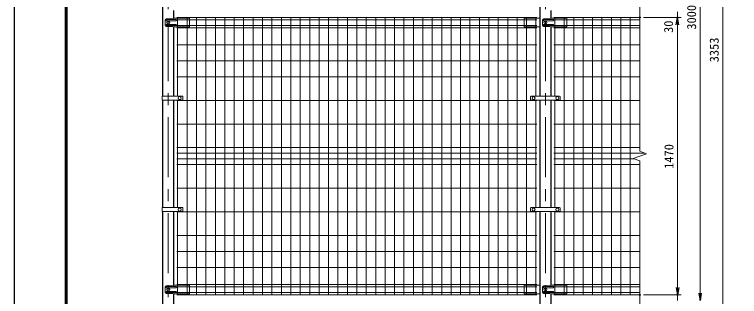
# Model space of a CAD drawing. Units: millimetres, scale not verified. Extents: x -4200 to 4200, y -2970 to 2970.
# Drawn here: x -4200 to -356, y -984 to 509 of the extents above; entities that cross this region are included whole.
import ezdxf
from ezdxf.enums import TextEntityAlignment as Align

# ---------------------------------------------------------------- set-up
doc = ezdxf.new("R2010")
doc.units = ezdxf.units.MM
doc.header["$LTSCALE"] = 10
doc.header["$PDMODE"] = 32
doc.header["$PDSIZE"] = 5
doc.linetypes.add('USER1', pattern=[50.8, 31.75, -6.35, 6.35, -6.35])
for name, color, linetype, lineweight in [('0-3_D-STR1', 1, 'Continuous', 25), ('0-4_D-BMK', 2, 'USER1', 13), ('0-5_D-STR-DIM', 7, 'Continuous', 13), ('0-8_D-STR3', 3, 'Continuous', 13), ('0-D_D-STR2', 7, 'Continuous', 13), ('0-E_D-TTL', 7, 'Continuous', 25)]:
    doc.layers.add(name, color=color, linetype=linetype, lineweight=lineweight)
doc.layers.add('0-6_0', color=7, linetype='Continuous')
doc.layers.add('0-7_Defpoints', color=7, linetype='Continuous')
doc.styles.add('ＭＳ ゴシック', font='')
doc.styles.get('ＭＳ ゴシック').set_extended_font_data('MS Gothic')

# ---------------------------------------------------------------- blocks, each defined once
blk = doc.blocks.new('_Open')
at = {"layer": '0-6_0'}
blk.add_line((-10, 1.667), (0, 0), dxfattribs=at)
blk.add_lwpolyline([(-10, -1.667), (0, 0), (-10, 0)], dxfattribs=at)

msp = doc.modelspace()

# ---------------------------------------------------------------- linework, layer by layer
at = {"layer": '0-3_D-STR1'}
for p, q in [((-3415.22, 965.73), (-3415.22, 76.73)), ((-1415.22, 966.23), (-1415.22, 76.23)), ((-3354.72, 489.06), (-3354.72, 530.16)), ((-1354.72, 489.06), (-1354.72, 530.59)), ((-3354.72, 76.73), (-3354.72, 444.59)), ((-1354.72, 76.23), (-1354.72, 444.59)), ((-3415.22, 55.73), (-3415.22, -513.27)), ((-3354.72, -513.27), (-3354.72, 55.73)), ((-1415.22, 56.23), (-1415.22, -513.77)), ((-1354.72, -513.77), (-1354.72, 56.23)), ((-3415.22, -534.27), (-3415.22, -1356.02)), ((-3354.72, -924.94), (-3354.72, -534.27)), ((-1415.22, -533.77), (-1415.22, -1356.02)), ((-1354.72, -924.94), (-1354.72, -533.77)), ((-3354.72, -1356.02), (-3354.72, -969.41)), ((-1354.72, -1356.02), (-1354.72, -969.41))]:
    msp.add_line(p, q, dxfattribs=at)
at = {"layer": '0-4_D-BMK'}
for p, q in [((-3384.97, -1368.02), (-3384.97, 2008.98)), ((-1384.97, -1368.02), (-1384.97, 2008.98))]:
    msp.add_line(p, q, dxfattribs=at)
at = {"layer": '0-5_D-STR-DIM'}
for p, q in [((-564.97, -966.02), (-564.97, 1953.98)), ((-444.97, -1316.02), (-444.97, 1956.98)), ((-884.97, 400.98), (-884.97, 1233.33)), ((-884.97, -215.37), (-884.97, 556.98)), ((-684.97, 493.98), (-684.97, 523.98)), ((-864.97, 493.98), (-664.97, 493.98)), ((-864.97, 493.98), (-664.97, 493.98)), ((-684.97, -936.02), (-684.97, 453.98)), ((-684.97, 453.98), (-684.97, 413.98)), ((-920.21, -253.85), (-849.74, -228.19)), ((-849.74, -228.19), (-884.97, -215.37)), ((-884.97, -266.67), (-920.21, -253.85)), ((-884.97, -1099.02), (-884.97, -266.67)), ((-684.97, -936.02), (-684.97, -896.02)), ((-864.97, -976.02), (-664.97, -976.02)), ((-864.97, -976.02), (-664.97, -976.02)), ((-684.97, -1006.02), (-684.97, -976.02))]:
    msp.add_line(p, q, dxfattribs=at)
at = {"layer": '0-7_Defpoints'}
for p in [(-884.97, 493.98), (-684.97, 493.98), (-884.97, -976.02), (-884.97, -976.02), (-684.97, -976.02)]:
    msp.add_point(p, dxfattribs=at)
at = {"layer": '0-8_D-STR3'}
for p, q in [((-3400.46, 480.98), (-3400.46, 450.98)), ((-3360.99, 485.98), (-3395.46, 485.98)), ((-3344.39, 481.98), (-3393.39, 481.98)), ((-3344.39, 481.98), (-3393.39, 481.98)), ((-3344.39, 475.98), (-3393.39, 475.98)), ((-3344.39, 475.98), (-3393.39, 475.98)), ((-3352.85, 489.98), (-3360.99, 485.98)), ((-3352.85, 489.98), (-3360.99, 485.98)), ((-3276.97, 489.98), (-3352.85, 489.98)), ((-3276.97, 489.98), (-3271.97, 488.98)), ((-3271.97, 488.98), (-3271.97, 445.16)), ((-1492.97, 489.98), (-1497.97, 488.98)), ((-1497.97, 488.98), (-1497.97, 445.16)), ((-1492.97, 489.98), (-1417.1, 489.98)), ((-1417.1, 489.98), (-1415.22, 489.06)), ((-1400.46, 480.98), (-1400.46, 450.98)), ((-1360.99, 485.98), (-1395.46, 485.98)), ((-1344.39, 481.98), (-1393.39, 481.98)), ((-1344.39, 475.98), (-1393.39, 475.98)), ((-1352.85, 489.98), (-1360.99, 485.98)), ((-1352.85, 489.98), (-1360.99, 485.98)), ((-1276.97, 489.98), (-1352.85, 489.98)), ((-1276.97, 489.98), (-1271.97, 488.98)), ((-1271.97, 488.98), (-1271.97, 445.16)), ((-3360.99, 445.98), (-3395.46, 445.98)), ((-3344.39, 455.98), (-3393.39, 455.98)), ((-3344.39, 455.98), (-3393.39, 455.98)), ((-3344.39, 449.98), (-3393.39, 449.98)), ((-3344.39, 449.98), (-3393.39, 449.98)), ((-3360.99, 445.98), (-3352.77, 444.16)), ((-3360.99, 445.98), (-3352.77, 444.16)), ((-3360.99, 445.98), (-3352.77, 444.16)), ((-3352.77, 444.16), (-3272.97, 444.16)), ((-1417.18, 444.16), (-1496.97, 444.16)), ((-1415.22, 444.58), (-1417.18, 444.16)), ((-1360.99, 445.98), (-1395.46, 445.98)), ((-1344.39, 455.98), (-1393.39, 455.98)), ((-1344.39, 449.98), (-1393.39, 449.98)), ((-1360.99, 445.98), (-1352.77, 444.16)), ((-1360.99, 445.98), (-1352.77, 444.16)), ((-1360.99, 445.98), (-1352.77, 444.16)), ((-1352.77, 444.16), (-1272.97, 444.16)), ((-3417.52, 76.73), (-3309.97, 76.73)), ((-3417.52, 76.73), (-3417.52, 55.73)), ((-3417.52, 55.73), (-3309.97, 55.73)), ((-3307.97, 74.73), (-3307.97, 57.73)), ((-1463.47, 73.23), (-1463.47, 59.23)), ((-1460.47, 76.23), (-1309.47, 76.23)), ((-1460.47, 56.23), (-1309.47, 56.23)), ((-1306.47, 73.23), (-1306.47, 59.23)), ((-3417.52, -513.27), (-3309.97, -513.27)), ((-3417.52, -513.27), (-3417.52, -534.27)), ((-3417.52, -534.27), (-3309.97, -534.27)), ((-3307.97, -515.27), (-3307.97, -532.27)), ((-1463.47, -516.77), (-1463.47, -530.77)), ((-1460.47, -513.77), (-1309.47, -513.77)), ((-1460.47, -533.77), (-1309.47, -533.77)), ((-1306.47, -516.77), (-1306.47, -530.77)), ((-3400.46, -933.02), (-3400.46, -963.02)), ((-3360.99, -928.02), (-3395.46, -928.02)), ((-3344.39, -932.02), (-3393.39, -932.02)), ((-3344.39, -932.02), (-3393.39, -932.02)), ((-3344.39, -938.02), (-3393.39, -938.02)), ((-3344.39, -938.02), (-3393.39, -938.02)), ((-3344.39, -958.02), (-3393.39, -958.02)), ((-3344.39, -958.02), (-3393.39, -958.02)), ((-3352.85, -924.02), (-3360.99, -928.02)), ((-3352.85, -924.02), (-3360.99, -928.02)), ((-3276.97, -924.02), (-3352.85, -924.02)), ((-3276.97, -924.02), (-3271.97, -925.02)), ((-3271.97, -925.02), (-3271.97, -968.84)), ((-1492.97, -924.02), (-1497.97, -925.02)), ((-1497.97, -925.02), (-1497.97, -968.84)), ((-1492.97, -924.02), (-1417.1, -924.02)), ((-1417.1, -924.02), (-1415.22, -924.94)), ((-1400.46, -933.02), (-1400.46, -963.02)), ((-1360.99, -928.02), (-1395.46, -928.02)), ((-1344.39, -932.02), (-1393.39, -932.02)), ((-1344.39, -932.02), (-1393.39, -932.02)), ((-1344.39, -938.02), (-1393.39, -938.02)), ((-1344.39, -938.02), (-1393.39, -938.02)), ((-1344.39, -958.02), (-1393.39, -958.02)), ((-1344.39, -958.02), (-1393.39, -958.02)), ((-1352.85, -924.02), (-1360.99, -928.02)), ((-1352.85, -924.02), (-1360.99, -928.02)), ((-1276.97, -924.02), (-1352.85, -924.02)), ((-1276.97, -924.02), (-1271.97, -925.02)), ((-1271.97, -925.02), (-1271.97, -968.84)), ((-3360.99, -968.02), (-3395.46, -968.02)), ((-3344.39, -964.02), (-3393.39, -964.02)), ((-3344.39, -964.02), (-3393.39, -964.02)), ((-3360.99, -968.02), (-3352.77, -969.84)), ((-3360.99, -968.02), (-3352.77, -969.84)), ((-3360.99, -968.02), (-3352.77, -969.84)), ((-3352.77, -969.84), (-3272.97, -969.84)), ((-1417.18, -969.84), (-1496.97, -969.84)), ((-1415.22, -969.42), (-1417.18, -969.84)), ((-1360.99, -968.02), (-1395.46, -968.02)), ((-1344.39, -964.02), (-1393.39, -964.02)), ((-1344.39, -964.02), (-1393.39, -964.02)), ((-1360.99, -968.02), (-1352.77, -969.84)), ((-1360.99, -968.02), (-1352.77, -969.84)), ((-1360.99, -968.02), (-1352.77, -969.84)), ((-1352.77, -969.84), (-1272.97, -969.84))]:
    msp.add_line(p, q, dxfattribs=at)
for centre in [(-3384.97, 465.98), (-1384.97, 465.98), (-1384.97, 465.98), (-3323.97, 66.23), (-1447.97, 66.23), (-1321.97, 66.23), (-3323.97, -523.77), (-1447.97, -523.77), (-1321.97, -523.77), (-3384.97, -948.02), (-1384.97, -948.02)]:
    msp.add_circle(centre, 8, dxfattribs=at)
for centre, radius, start, end in [((-3395.46, 480.98), 5, 90, 180), ((-3393.39, 478.98), 3, 90, 270), ((-3344.39, 478.98), 3, 270, 90), ((-1395.46, 480.98), 5, 90, 180), ((-1393.39, 478.98), 3, 90, 270), ((-1344.39, 478.98), 3, 270, 90), ((-3395.46, 450.98), 5, 180, 270), ((-3393.39, 452.98), 3, 90, 270), ((-3344.39, 452.98), 3, 270, 90), ((-3272.97, 445.16), 1, 270, 0), ((-1496.97, 445.16), 1, 180, 270), ((-1395.46, 450.98), 5, 180, 270), ((-1393.39, 452.98), 3, 90, 270), ((-1344.39, 452.98), 3, 270, 90), ((-1272.97, 445.16), 1, 270, 0), ((-3309.97, 74.73), 2, 0, 90), ((-3309.97, 57.73), 2, 270, 0), ((-1460.47, 73.23), 3, 90, 180), ((-1460.47, 59.23), 3, 180, 270), ((-1309.47, 73.23), 3, 0, 90), ((-1309.47, 59.23), 3, 270, 0), ((-3309.97, -515.27), 2, 0, 90), ((-3309.97, -532.27), 2, 270, 0), ((-1460.47, -516.77), 3, 90, 180), ((-1460.47, -530.77), 3, 180, 270), ((-1309.47, -516.77), 3, 0, 90), ((-1309.47, -530.77), 3, 270, 0), ((-3395.46, -933.02), 5, 90, 180), ((-3393.39, -935.02), 3, 90, 270), ((-3393.39, -961.02), 3, 90, 270), ((-3344.39, -935.02), 3, 270, 90), ((-3344.39, -961.02), 3, 270, 90), ((-1395.46, -933.02), 5, 90, 180), ((-1393.39, -935.02), 3, 90, 270), ((-1393.39, -961.02), 3, 90, 270), ((-1344.39, -935.02), 3, 270, 90), ((-1344.39, -935.02), 3, 270, 90), ((-1344.39, -961.02), 3, 270, 90), ((-1344.39, -961.02), 3, 270, 90), ((-3395.46, -963.02), 5, 180, 270), ((-3272.97, -968.84), 1, 270, 0), ((-1496.97, -968.84), 1, 180, 270), ((-1395.46, -963.02), 5, 180, 270), ((-1272.97, -968.84), 1, 270, 0)]:
    msp.add_arc(centre, radius, start, end, dxfattribs=at)
at = {"layer": '0-D_D-STR2'}
for p, q in [((-1429.97, 493.98), (-3339.97, 493.98)), ((-1429.97, 480.88), (-3339.97, 480.88)), ((-3334.97, 76.73), (-3334.97, 493.98)), ((-3284.97, -976.02), (-3284.97, 493.98)), ((-3234.97, -976.02), (-3234.97, 493.98)), ((-3184.97, -976.02), (-3184.97, 493.98)), ((-3134.97, -976.02), (-3134.97, 493.98)), ((-3084.97, -976.02), (-3084.97, 493.98)), ((-3034.97, -976.02), (-3034.97, 493.98)), ((-2984.97, -976.02), (-2984.97, 493.98)), ((-2934.97, -976.02), (-2934.97, 493.98)), ((-2884.97, -976.02), (-2884.97, 493.98)), ((-2834.97, -976.02), (-2834.97, 493.98)), ((-2784.97, -976.02), (-2784.97, 493.98)), ((-2734.97, -976.02), (-2734.97, 493.98)), ((-2684.97, -976.02), (-2684.97, 493.98)), ((-2634.97, -976.02), (-2634.97, 493.98)), ((-2584.97, -976.02), (-2584.97, 493.98)), ((-2534.97, -976.02), (-2534.97, 493.98)), ((-2484.97, -976.02), (-2484.97, 493.98)), ((-2434.97, -976.02), (-2434.97, 493.98)), ((-2384.97, -976.02), (-2384.97, 493.98)), ((-2334.97, -976.02), (-2334.97, 493.98)), ((-2284.97, -976.02), (-2284.97, 493.98)), ((-2234.97, -976.02), (-2234.97, 493.98)), ((-2184.97, -976.02), (-2184.97, 493.98)), ((-2134.97, -976.02), (-2134.97, 493.98)), ((-2084.97, -976.02), (-2084.97, 493.98)), ((-2034.97, -976.02), (-2034.97, 493.98)), ((-1984.97, -976.02), (-1984.97, 493.98)), ((-1934.97, -976.02), (-1934.97, 493.98)), ((-1884.97, -976.02), (-1884.97, 493.98)), ((-1834.97, -976.02), (-1834.97, 493.98)), ((-1784.97, -976.02), (-1784.97, 493.98)), ((-1734.97, -976.02), (-1734.97, 493.98)), ((-1684.97, -976.02), (-1684.97, 493.98)), ((-1634.97, -976.02), (-1634.97, 493.98)), ((-1584.97, -976.02), (-1584.97, 493.98)), ((-1534.97, -976.02), (-1534.97, 493.98)), ((-1484.97, -976.02), (-1484.97, 493.98)), ((-1434.97, 76.23), (-1434.97, 493.98)), ((-1339.97, 493.98), (-884.97, 493.98)), ((-1339.97, 480.88), (-884.97, 480.88)), ((-1334.97, 76.23), (-1334.97, 493.98)), ((-1284.97, -976.02), (-1284.97, 493.98)), ((-1234.97, -976.02), (-1234.97, 493.98)), ((-1184.97, -976.02), (-1184.97, 493.98)), ((-1134.97, -976.02), (-1134.97, 493.98)), ((-1084.97, -976.02), (-1084.97, 493.98)), ((-1034.97, -976.02), (-1034.97, 493.98)), ((-984.97, -976.02), (-984.97, 493.98)), ((-934.97, -976.02), (-934.97, 493.98)), ((-1429.97, 451.08), (-3339.97, 451.08)), ((-1429.97, 439.22), (-3339.97, 439.22)), ((-1339.97, 451.08), (-884.97, 451.08)), ((-1339.97, 439.22), (-884.97, 439.22)), ((-1429.97, 347.98), (-3339.97, 347.98)), ((-1339.97, 347.98), (-884.97, 347.98)), ((-1429.97, 263.48), (-3339.97, 263.48)), ((-1339.97, 263.48), (-884.97, 263.48)), ((-1429.97, 178.98), (-3339.97, 178.98)), ((-1339.97, 178.98), (-884.97, 178.98)), ((-1429.97, 53.98), (-3339.97, 53.98)), ((-3334.97, -513.27), (-3334.97, 55.73)), ((-1434.97, -513.77), (-1434.97, 56.23)), ((-1339.97, 53.98), (-884.97, 53.98)), ((-1334.97, -513.77), (-1334.97, 56.23)), ((-1429.97, -71.02), (-3339.97, -71.02)), ((-1339.97, -71.02), (-884.97, -71.02)), ((-1429.97, -196.02), (-3339.97, -196.02)), ((-1429.97, -226.02), (-3339.97, -226.02)), ((-1339.97, -196.02), (-884.97, -196.02)), ((-1339.97, -226.02), (-855.71, -226.02)), ((-1429.97, -256.02), (-3339.97, -256.02)), ((-1339.97, -256.02), (-914.24, -256.02)), ((-1429.97, -286.02), (-3339.97, -286.02)), ((-1339.97, -286.02), (-884.97, -286.02)), ((-1429.97, -411.02), (-3339.97, -411.02)), ((-1339.97, -411.02), (-884.97, -411.02)), ((-1429.97, -536.02), (-3339.97, -536.02)), ((-3334.97, -976.02), (-3334.97, -534.27)), ((-1434.97, -976.02), (-1434.97, -533.77)), ((-1339.97, -536.02), (-884.97, -536.02)), ((-1334.97, -976.02), (-1334.97, -533.77)), ((-1429.97, -661.02), (-3339.97, -661.02)), ((-1339.97, -661.02), (-884.97, -661.02)), ((-1429.97, -745.52), (-3339.97, -745.52)), ((-1339.97, -745.52), (-884.97, -745.52)), ((-1429.97, -830.02), (-3339.97, -830.02)), ((-1339.97, -830.02), (-884.97, -830.02)), ((-1429.97, -921.26), (-3339.97, -921.26)), ((-1339.97, -921.26), (-884.97, -921.26)), ((-1429.97, -933.12), (-3339.97, -933.12)), ((-1339.97, -933.12), (-884.97, -933.12)), ((-1429.97, -962.92), (-3339.97, -962.92)), ((-1429.97, -976.02), (-3339.97, -976.02)), ((-1339.97, -962.92), (-884.97, -962.92)), ((-1339.97, -976.02), (-884.97, -976.02))]:
    msp.add_line(p, q, dxfattribs=at)
at = {"layer": '0-E_D-TTL', "color": 2}
msp.add_lwpolyline([(-4200, 2970), (4200, 2970), (4200, -2970), (-4200, -2970)], close=True, dxfattribs=at)
at = {"layer": '0-E_D-TTL'}
for points in [[(-3930, 2750), (3930, 2750), (3930, -2750), (-3930, -2750)], [(-3927.5, 2747.5), (3927.5, 2747.5), (3927.5, -2747.5), (-3927.5, -2747.5)], [(-3925, 2745), (3925, 2745), (3925, -2745), (-3925, -2745)], [(-3922.5, 2742.5), (3922.5, 2742.5), (3922.5, -2742.5), (-3922.5, -2742.5)], [(-3920, 2740), (3920, 2740), (3920, -2740), (-3920, -2740)]]:
    msp.add_lwpolyline(points, close=True, dxfattribs=at)

# ---------------------------------------------------------------- block references
at = {"layer": '0-5_D-STR-DIM', "xscale": 4, "yscale": 4}
for p, rotation in [((-684.97, 493.98), 90), ((-684.97, 493.98), 90), ((-684.97, -976.02), 270), ((-684.97, -976.02), 270), ((-564.97, -1006.02), 270)]:
    msp.add_blockref('_Open', p, dxfattribs=dict(at, rotation=rotation))

# ---------------------------------------------------------------- texts
at = {"layer": '0-5_D-STR-DIM', "style": 'ＭＳ ゴシック'}
for s, p in [('3000', (-571.72, 428.85)), ('30', (-693.88, 411.51)), ('3353', (-451.72, 256)), ('1470', (-691.72, -307.92))]:
    msp.add_text(s, height=48.09, rotation=90, dxfattribs=at).set_placement(p, align=Align.BOTTOM_LEFT)

doc.saveas('drawing.dxf')
